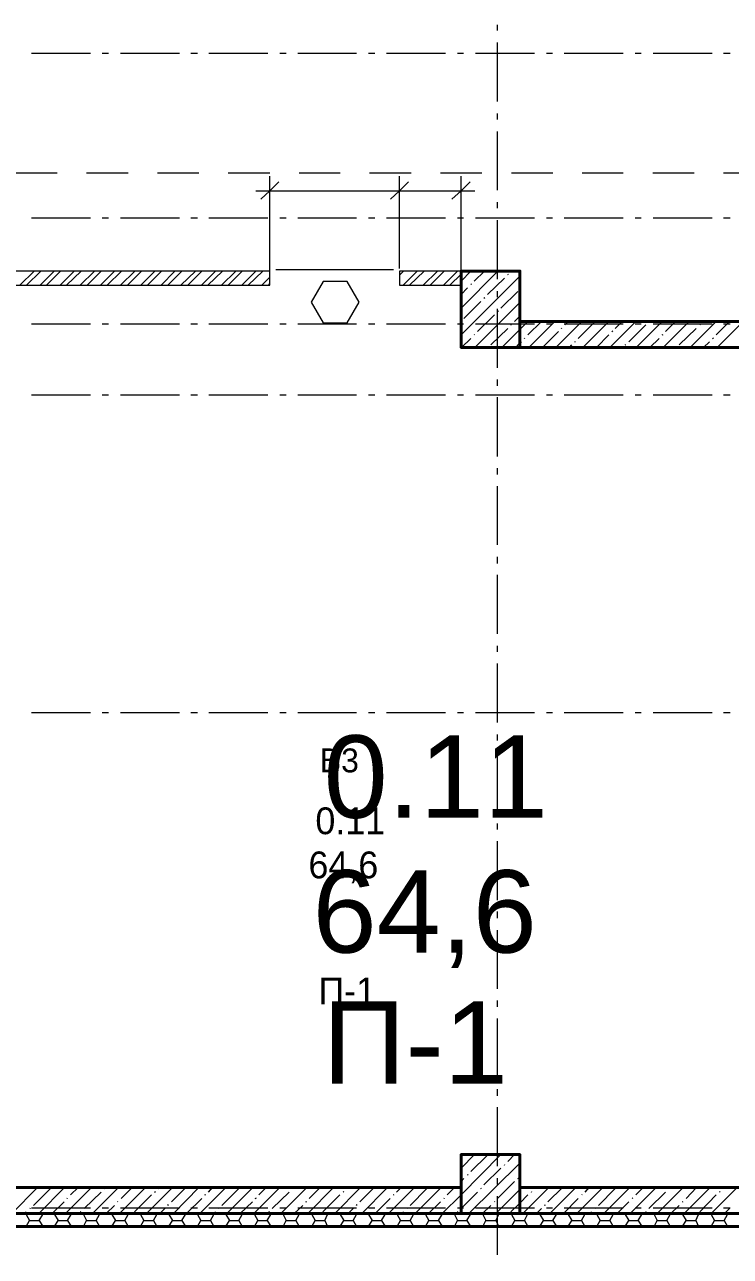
# Model space of a CAD drawing. Header units: millimetres. Extents: x -249154 to 415037, y -45458 to 354837.
# Drawn here: x -153425 to -147437, y 4701 to 15160 of the extents above; entities that cross this region are included whole.
import ezdxf

# ---------------------------------------------------------------- set-up
doc = ezdxf.new("R2010")
doc.units = ezdxf.units.MM
doc.layers.add('PDF _Текст', color=7, linetype='Continuous')
doc.styles.get("Standard").update_dxf_attribs({"font": 'arial.ttf'})

msp = doc.modelspace()

# ---------------------------------------------------------------- linework, layer by layer
at = {"lineweight": 9}
for points in [[(-149413, 15110), (-149413, 15160)], [(-149413, 14508), (-149413, 15008)], [(-153366, 14919), (-152866, 14919)], [(-152768, 14919), (-152713, 14919)], [(-152612, 14919), (-152112, 14919)], [(-152014, 14919), (-151959, 14919)], [(-151862, 14919), (-151362, 14919)], [(-151260, 14919), (-151205, 14919)], [(-151108, 14919), (-150608, 14919)], [(-150506, 14919), (-150455, 14919)], [(-150354, 14919), (-149854, 14919)], [(-149752, 14919), (-149701, 14919)], [(-149600, 14919), (-149100, 14919)], [(-148998, 14919), (-148947, 14919)], [(-148846, 14919), (-148346, 14919)], [(-148244, 14919), (-148193, 14919)], [(-148091, 14919), (-147592, 14919)], [(-147494, 14919), (-147439, 14919)], [(-149413, 14356), (-149413, 14406)], [(-149413, 13754), (-149413, 14254)], [(-153497, 13902), (-153150, 13902)], [(-152900, 13902), (-152548, 13902)], [(-152298, 13902), (-151947, 13902)], [(-151697, 13902), (-151345, 13902)], [(-151345, 13068), (-151345, 13750), (-151345, 13873)], [(-151095, 13902), (-150748, 13902)], [(-150498, 13902), (-150146, 13902)], [(-150244, 13089), (-150244, 13750), (-150244, 13873)], [(-149896, 13902), (-149545, 13902)], [(-149722, 13068), (-149722, 13750), (-149722, 13873)], [(-149295, 13902), (-148943, 13902)], [(-148693, 13902), (-148346, 13902)], [(-148096, 13902), (-147744, 13902)], [(-147494, 13902), (-147143, 13902)], [(-151464, 13750), (-150244, 13750), (-149604, 13750)], [(-149413, 13601), (-149413, 13652)], [(-153366, 13521), (-152866, 13521)], [(-152768, 13521), (-152713, 13521)], [(-152612, 13521), (-152112, 13521)], [(-152014, 13521), (-151959, 13521)], [(-151862, 13521), (-151362, 13521)], [(-151260, 13521), (-151205, 13521)], [(-151108, 13521), (-150608, 13521)], [(-150506, 13521), (-150455, 13521)], [(-150354, 13521), (-149854, 13521)], [(-149752, 13521), (-149701, 13521)], [(-149600, 13521), (-149100, 13521)], [(-149413, 13000), (-149413, 13500)], [(-148998, 13521), (-148947, 13521)], [(-148846, 13521), (-148346, 13521)], [(-148244, 13521), (-148193, 13521)], [(-148091, 13521), (-147592, 13521)], [(-147494, 13521), (-147439, 13521)], [(-151294, 13080), (-150294, 13080)], [(-153467, 12949), (-153345, 13068)], [(-153408, 12949), (-153289, 13068)], [(-153294, 12949), (-153175, 13068)], [(-153239, 12949), (-153120, 13068)], [(-153124, 12949), (-153006, 13068)], [(-153069, 12949), (-152946, 13068)], [(-152955, 12949), (-152832, 13068)], [(-152895, 12949), (-152777, 13068)], [(-152781, 12949), (-152662, 13068)], [(-152726, 12949), (-152603, 13068)], [(-152612, 12949), (-152489, 13068)], [(-152552, 12949), (-152434, 13068)], [(-152438, 12949), (-152319, 13068)], [(-152383, 12949), (-152264, 13068)], [(-152268, 12949), (-152150, 13068)], [(-152209, 12949), (-152091, 13068)], [(-152099, 12949), (-151976, 13068)], [(-152040, 12949), (-151921, 13068)], [(-151925, 12949), (-151807, 13068)], [(-151870, 12949), (-151747, 13068)], [(-151756, 12949), (-151633, 13068)], [(-151697, 12949), (-151578, 13068)], [(-151582, 12949), (-151464, 13068)], [(-151527, 12949), (-151404, 13068)], [(-151413, 12949), (-151345, 13017)], [(-150244, 13034), (-150210, 13068)], [(-150214, 12949), (-150095, 13068)], [(-150159, 12949), (-150036, 13068)], [(-150044, 12949), (-149922, 13068)], [(-149985, 12949), (-149866, 13068)], [(-149871, 12949), (-149752, 13068)], [(-149816, 12949), (-149722, 13042)], [(-149722, 12983), (-149638, 13068)], [(-149722, 12754), (-149409, 13068)], [(-149722, 12525), (-149223, 13025)], [(-149612, 12983), (-149523, 13068)], [(-149498, 12869), (-149354, 13008)], [(-149324, 13038), (-149320, 13042)], [(-149299, 13068), (-149295, 13068)], [(-151353, 12949), (-151345, 12962)], [(-149722, 12869), (-149667, 12924)], [(-149638, 12953), (-149633, 12958)], [(-149413, 12847), (-149413, 12898)], [(-149384, 12754), (-149240, 12894)], [(-149697, 12665), (-149553, 12809)], [(-149604, 12420), (-149223, 12801)], [(-149528, 12839), (-149519, 12843)], [(-149583, 12555), (-149439, 12695)], [(-149413, 12246), (-149413, 12746)], [(-149413, 12725), (-149405, 12729)], [(-149269, 12640), (-149223, 12686)], [(-153366, 12619), (-152866, 12619)], [(-152768, 12619), (-152713, 12619)], [(-152612, 12619), (-152112, 12619)], [(-152014, 12619), (-151959, 12619)], [(-151862, 12619), (-151362, 12619)], [(-151260, 12619), (-151205, 12619)], [(-151108, 12619), (-150608, 12619)], [(-150506, 12619), (-150455, 12619)], [(-150354, 12619), (-149854, 12619)], [(-149752, 12619), (-149701, 12619)], [(-149722, 12640), (-149722, 12644)], [(-149600, 12619), (-149100, 12619)], [(-149468, 12441), (-149324, 12580)], [(-149375, 12420), (-149223, 12572), (-149155, 12640)], [(-149299, 12610), (-149295, 12614)], [(-149155, 12525), (-149040, 12640)], [(-149146, 12420), (-148926, 12640)], [(-149032, 12420), (-148896, 12555)], [(-148998, 12619), (-148947, 12619)], [(-148918, 12420), (-148697, 12640)], [(-148871, 12580), (-148867, 12585)], [(-148846, 12619), (-148346, 12619)], [(-148841, 12610), (-148812, 12640)], [(-148727, 12496), (-148583, 12640)], [(-148689, 12420), (-148468, 12640)], [(-148460, 12420), (-148240, 12640)], [(-148443, 12555), (-148435, 12559)], [(-148413, 12580), (-148354, 12640)], [(-148299, 12466), (-148155, 12610)], [(-148244, 12619), (-148193, 12619)], [(-148235, 12420), (-148015, 12640)], [(-148130, 12640), (-148125, 12640)], [(-148091, 12619), (-147592, 12619)], [(-148007, 12420), (-147786, 12640)], [(-147986, 12555), (-147901, 12640)], [(-147871, 12441), (-147727, 12580)], [(-147778, 12420), (-147558, 12640)], [(-147697, 12610), (-147693, 12614)], [(-147672, 12640), (-147672, 12640)], [(-147558, 12525), (-147443, 12640)], [(-147549, 12420), (-147329, 12640)], [(-147494, 12619), (-147439, 12619)], [(-149718, 12420), (-149638, 12496)], [(-149612, 12525), (-149608, 12530)], [(-149261, 12420), (-149223, 12458), (-149210, 12466)], [(-149184, 12496), (-149180, 12500)], [(-148757, 12466), (-148752, 12470)], [(-148574, 12420), (-148468, 12525)], [(-148121, 12420), (-148041, 12496)], [(-148015, 12525), (-148007, 12530)], [(-147664, 12420), (-147613, 12466)], [(-147587, 12496), (-147579, 12500)], [(-148803, 12420), (-148782, 12441)], [(-148329, 12441), (-148324, 12445)], [(-149413, 12093), (-149413, 12148)], [(-153366, 12017), (-152866, 12017)], [(-152768, 12017), (-152713, 12017)], [(-152612, 12017), (-152112, 12017)], [(-152014, 12017), (-151959, 12017)], [(-151862, 12017), (-151362, 12017)], [(-151260, 12017), (-151205, 12017)], [(-151108, 12017), (-150608, 12017)], [(-150506, 12017), (-150455, 12017)], [(-150354, 12017), (-149854, 12017)], [(-149752, 12017), (-149701, 12017)], [(-149600, 12017), (-149100, 12017)], [(-149413, 11492), (-149413, 11996)], [(-148998, 12017), (-148947, 12017)], [(-148846, 12017), (-148346, 12017)], [(-148244, 12017), (-148193, 12017)], [(-148091, 12017), (-147592, 12017)], [(-147494, 12017), (-147439, 12017)], [(-149413, 11339), (-149413, 11394)], [(-149413, 10742), (-149413, 11242)], [(-149413, 10585), (-149413, 10640)], [(-149413, 9988), (-149413, 10488)], [(-149413, 9835), (-149413, 9886)], [(-149413, 9234), (-149413, 9734)], [(-153366, 9319), (-152866, 9319)], [(-152768, 9319), (-152713, 9319)], [(-152612, 9319), (-152112, 9319)], [(-152014, 9319), (-151959, 9319)], [(-151862, 9319), (-151362, 9319)], [(-151260, 9319), (-151205, 9319)], [(-151108, 9319), (-150608, 9319)], [(-150506, 9319), (-150455, 9319)], [(-150354, 9319), (-149854, 9319)], [(-149752, 9319), (-149701, 9319)], [(-149600, 9319), (-149100, 9319)], [(-148998, 9319), (-148947, 9319)], [(-148846, 9319), (-148346, 9319)], [(-148244, 9319), (-148193, 9319)], [(-148091, 9319), (-147592, 9319)], [(-147494, 9319), (-147439, 9319)], [(-149413, 9081), (-149413, 9132)], [(-149413, 8480), (-149413, 8980)], [(-149413, 8327), (-149413, 8378)], [(-149413, 7726), (-149413, 8226)], [(-149413, 7573), (-149413, 7628)], [(-149413, 6972), (-149413, 7471)], [(-149413, 6819), (-149413, 6874)], [(-149413, 6217), (-149413, 6722)], [(-149413, 6065), (-149413, 6120)], [(-149413, 5468), (-149413, 5968)], [(-149883, 5065), (-149722, 5222), (-149384, 5565)], [(-149722, 5451), (-149608, 5565)], [(-149638, 5421), (-149498, 5561)], [(-149324, 5506), (-149269, 5565)], [(-149655, 5065), (-149223, 5493)], [(-149528, 5307), (-149384, 5451)], [(-149354, 5476), (-149350, 5480)], [(-149722, 5336), (-149697, 5362)], [(-149667, 5391), (-149663, 5396)], [(-149413, 5311), (-149413, 5366)], [(-149413, 5192), (-149269, 5336)], [(-149240, 5362), (-149235, 5366)], [(-153535, 5065), (-153315, 5286)], [(-153349, 5133), (-153205, 5277)], [(-153306, 5065), (-153086, 5286)], [(-153078, 5065), (-152857, 5286)], [(-153035, 5222), (-152972, 5286)], [(-152921, 5108), (-152777, 5247)], [(-152849, 5065), (-152629, 5286)], [(-152751, 5277), (-152743, 5281)], [(-152620, 5065), (-152400, 5286)], [(-152607, 5192), (-152514, 5286)], [(-152391, 5065), (-152171, 5286)], [(-152324, 5247), (-152315, 5252)], [(-152294, 5277), (-152285, 5286)], [(-152180, 5163), (-152057, 5286)], [(-152163, 5065), (-151947, 5286)], [(-151938, 5065), (-151718, 5286)], [(-151866, 5247), (-151832, 5286)], [(-151752, 5133), (-151608, 5277)], [(-151709, 5065), (-151489, 5286)], [(-151481, 5065), (-151260, 5286)], [(-151438, 5222), (-151375, 5286)], [(-151324, 5108), (-151180, 5247)], [(-151252, 5065), (-151031, 5286)], [(-151150, 5277), (-151146, 5281)], [(-151023, 5065), (-150803, 5286)], [(-151010, 5192), (-150917, 5286)], [(-150794, 5065), (-150574, 5286)], [(-150722, 5247), (-150718, 5252)], [(-150697, 5277), (-150688, 5286)], [(-150582, 5163), (-150460, 5286)], [(-150565, 5065), (-150345, 5286)], [(-150337, 5065), (-150116, 5286)], [(-150269, 5247), (-150231, 5286)], [(-150155, 5133), (-150011, 5277)], [(-150112, 5065), (-149892, 5286)], [(-149841, 5222), (-149778, 5286)], [(-149727, 5108), (-149722, 5108), (-149583, 5247)], [(-149553, 5277), (-149549, 5281)], [(-149426, 5065), (-149223, 5269), (-149206, 5286)], [(-149197, 5065), (-148977, 5286)], [(-149125, 5247), (-149121, 5252)], [(-149100, 5277), (-149091, 5286)], [(-148985, 5163), (-148862, 5286)], [(-148968, 5065), (-148748, 5286)], [(-148740, 5065), (-148519, 5286)], [(-148668, 5247), (-148634, 5286)], [(-148557, 5133), (-148413, 5277)], [(-148511, 5065), (-148291, 5286)], [(-148286, 5065), (-148066, 5286)], [(-148240, 5222), (-148176, 5286)], [(-148130, 5108), (-147986, 5247)], [(-148058, 5065), (-147837, 5286)], [(-147956, 5277), (-147952, 5281)], [(-147829, 5065), (-147609, 5286)], [(-147812, 5192), (-147723, 5286)], [(-147600, 5065), (-147380, 5286)], [(-147528, 5247), (-147524, 5252)], [(-147498, 5277), (-147494, 5286)], [(-153192, 5065), (-153090, 5163)], [(-153065, 5192), (-153061, 5197)], [(-152734, 5065), (-152662, 5133)], [(-152637, 5163), (-152633, 5167)], [(-152493, 5078), (-152349, 5222)], [(-152209, 5133), (-152205, 5141)], [(-152052, 5065), (-151921, 5192)], [(-151896, 5222), (-151887, 5226)], [(-151595, 5065), (-151493, 5163)], [(-151468, 5192), (-151459, 5197)], [(-151137, 5065), (-151065, 5133)], [(-151040, 5163), (-151031, 5167)], [(-150896, 5078), (-150752, 5222)], [(-150608, 5133), (-150604, 5141)], [(-150451, 5065), (-150324, 5192)], [(-150294, 5222), (-150290, 5226)], [(-149998, 5065), (-149896, 5163)], [(-149866, 5192), (-149862, 5197)], [(-149540, 5065), (-149468, 5133)], [(-149439, 5163), (-149434, 5167)], [(-149413, 4714), (-149413, 5213)], [(-149299, 5078), (-149223, 5154), (-149155, 5222)], [(-149011, 5133), (-149007, 5141)], [(-148854, 5065), (-148727, 5192)], [(-148697, 5222), (-148693, 5226)], [(-148396, 5065), (-148299, 5163)], [(-148269, 5192), (-148265, 5197)], [(-147943, 5065), (-147871, 5133)], [(-147842, 5163), (-147837, 5167)], [(-147697, 5078), (-147558, 5222)], [(-153421, 5065), (-153408, 5078)], [(-153412, 5057), (-153383, 5006), (-153302, 5006), (-153272, 4955)], [(-153378, 5108), (-153374, 5112)], [(-153366, 5112), (-152866, 5112)], [(-153302, 5006), (-153272, 5057)], [(-153171, 5057), (-153141, 5006), (-153061, 5006), (-153031, 4955)], [(-153061, 5006), (-153031, 5057)], [(-152951, 5078), (-152946, 5082)], [(-152925, 5057), (-152900, 5006), (-152819, 5006), (-152790, 4955)], [(-152819, 5006), (-152790, 5057)], [(-152768, 5112), (-152713, 5112)], [(-152684, 5057), (-152654, 5006), (-152574, 5006), (-152548, 4955)], [(-152612, 5112), (-152112, 5112)], [(-152574, 5006), (-152548, 5057)], [(-152442, 5057), (-152413, 5006), (-152332, 5006), (-152302, 4955)], [(-152332, 5006), (-152302, 5057)], [(-152277, 5065), (-152235, 5108)], [(-152201, 5057), (-152171, 5006), (-152091, 5006), (-152061, 4955)], [(-152091, 5006), (-152061, 5057)], [(-152014, 5112), (-151959, 5112)], [(-151959, 5057), (-151930, 5006), (-151849, 5006), (-151819, 4955)], [(-151862, 5112), (-151362, 5112)], [(-151849, 5006), (-151819, 5057)], [(-151824, 5065), (-151807, 5078)], [(-151781, 5108), (-151777, 5112)], [(-151718, 5057), (-151688, 5006), (-151608, 5006), (-151578, 4955)], [(-151608, 5006), (-151578, 5057)], [(-151476, 5057), (-151447, 5006), (-151366, 5006), (-151336, 4955)], [(-151366, 5006), (-151336, 5057)], [(-151353, 5078), (-151345, 5082)], [(-151260, 5112), (-151205, 5112)], [(-151231, 5057), (-151205, 5006), (-151125, 5006), (-151095, 4955)], [(-151125, 5006), (-151095, 5057)], [(-151108, 5112), (-150608, 5112)], [(-150989, 5057), (-150959, 5006), (-150879, 5006), (-150854, 4955)], [(-150879, 5006), (-150854, 5057)], [(-150748, 5057), (-150718, 5006), (-150637, 5006), (-150608, 4955)], [(-150680, 5065), (-150637, 5108)], [(-150637, 5006), (-150608, 5057)], [(-150506, 5112), (-150455, 5112)], [(-150506, 5057), (-150477, 5006), (-150396, 5006), (-150366, 4955)], [(-150396, 5006), (-150366, 5057)], [(-150354, 5112), (-149854, 5112)], [(-150265, 5057), (-150235, 5006), (-150155, 5006), (-150125, 4955)], [(-150227, 5065), (-150210, 5078)], [(-150180, 5108), (-150176, 5112)], [(-150155, 5006), (-150125, 5057)], [(-150023, 5057), (-149994, 5006), (-149913, 5006), (-149883, 4955)], [(-149913, 5006), (-149883, 5057)], [(-149778, 5057), (-149752, 5006), (-149672, 5006), (-149642, 4955)], [(-149752, 5112), (-149701, 5112)], [(-149752, 5078), (-149748, 5082)], [(-149672, 5006), (-149642, 5057)], [(-149600, 5112), (-149100, 5112)], [(-149536, 5057), (-149511, 5006), (-149426, 5006), (-149400, 4955)], [(-149426, 5006), (-149400, 5057)], [(-149295, 5057), (-149265, 5006), (-149184, 5006), (-149155, 4955)], [(-149184, 5006), (-149159, 5057)], [(-149083, 5065), (-149040, 5108)], [(-149053, 5057), (-149023, 5006), (-148943, 5006), (-148913, 4955)], [(-148998, 5112), (-148947, 5112)], [(-148943, 5006), (-148913, 5057)], [(-148846, 5112), (-148346, 5112)], [(-148812, 5057), (-148782, 5006), (-148701, 5006), (-148672, 4955)], [(-148701, 5006), (-148672, 5057)], [(-148625, 5065), (-148613, 5078)], [(-148583, 5108), (-148579, 5112)], [(-148570, 5057), (-148541, 5006), (-148460, 5006), (-148430, 4955)], [(-148460, 5006), (-148430, 5057)], [(-148329, 5057), (-148299, 5006), (-148219, 5006), (-148189, 4955)], [(-148244, 5112), (-148193, 5112)], [(-148219, 5006), (-148189, 5057)], [(-148155, 5078), (-148151, 5082)], [(-148091, 5112), (-147592, 5112)], [(-148083, 5057), (-148058, 5006), (-147977, 5006), (-147947, 4955)], [(-147977, 5006), (-147947, 5057)], [(-147842, 5057), (-147812, 5006), (-147731, 5006), (-147706, 4955)], [(-147731, 5006), (-147706, 5057)], [(-147600, 5057), (-147570, 5006), (-147490, 5006), (-147460, 4955)], [(-147494, 5112), (-147439, 5112)], [(-147490, 5006), (-147460, 5057)], [(-147486, 5065), (-147443, 5108)], [(-154268, 1409), (-154268, 4955), (-145262, 4955)], [(-153412, 4955), (-153383, 5006)], [(-153171, 4955), (-153141, 5006)], [(-152925, 4955), (-152900, 5006)], [(-152684, 4955), (-152654, 5006)], [(-152442, 4955), (-152413, 5006)], [(-152201, 4955), (-152171, 5006)], [(-151959, 4955), (-151930, 5006)], [(-151718, 4955), (-151688, 5006)], [(-151476, 4955), (-151447, 5006)], [(-151231, 4955), (-151205, 5006)], [(-150989, 4955), (-150959, 5006)], [(-150748, 4955), (-150718, 5006)], [(-150506, 4955), (-150477, 5006)], [(-150265, 4955), (-150235, 5006)], [(-150023, 4955), (-149994, 5006)], [(-149778, 4955), (-149752, 5006)], [(-149536, 4955), (-149511, 5006)], [(-149295, 4955), (-149265, 5006)], [(-149053, 4955), (-149023, 5006)], [(-148812, 4955), (-148782, 5006)], [(-148570, 4955), (-148541, 5006)], [(-148329, 4955), (-148299, 5006)], [(-148083, 4955), (-148058, 5006)], [(-147842, 4955), (-147812, 5006)], [(-147600, 4955), (-147570, 5006)]]:
    msp.add_lwpolyline(points, dxfattribs=at)
at = {"lineweight": 18}
for points in [[(-151269, 13826), (-151345, 13750), (-151421, 13678)], [(-150167, 13826), (-150244, 13750), (-150320, 13678)], [(-149646, 13826), (-149722, 13750), (-149799, 13678)]]:
    msp.add_lwpolyline(points, dxfattribs=at)
at = {"lineweight": 9}
for points in [[(-154094, 12949), (-151345, 12949), (-151345, 13068), (-154094, 13068)], [(-150892, 12979), (-150993, 12805), (-150892, 12627), (-150688, 12627), (-150587, 12805), (-150688, 12979)], [(-150244, 12949), (-149722, 12949), (-149722, 13068), (-150244, 13068)]]:
    msp.add_lwpolyline(points, close=True, dxfattribs=at)
at = {"lineweight": 40}
for points in [[(-149223, 12420), (-149223, 13068), (-149722, 13068), (-149722, 12420)], [(-149223, 12420), (-145872, 12420), (-145872, 12640), (-149223, 12640)], [(-149223, 5065), (-149223, 5565), (-149722, 5565), (-149722, 5065)], [(-154094, 5065), (-149722, 5065), (-149722, 5286), (-154094, 5286)], [(-149223, 5065), (-145872, 5065), (-145872, 5286), (-149223, 5286)]]:
    msp.add_lwpolyline(points, close=True, dxfattribs=at)
msp.add_lwpolyline([(-145262, 5057), (-145262, 4955), (-154268, 4955), (-154268, 1409), (-154268, 1308)], dxfattribs=at)

# ---------------------------------------------------------------- texts
at = {"char_height": 700, "attachment_point": 4}
for s, insert in [('0.11', (-150888, 8770)), ('64,6', (-150982, 7565)), ('П-1', (-150897, 6516))]:
    msp.add_mtext(s, dxfattribs=dict(at, insert=insert))
at = {"layer": 'PDF _Текст', "color": 1, "insert": (-150920, 8911), "char_height": 202.5, "attachment_point": 4, "style": ''}
msp.add_mtext('В3', dxfattribs=at)
at = {"layer": 'PDF _Текст', "char_height": 227.7, "attachment_point": 4, "style": ''}
for s, insert in [('0.11', (-150958, 8398)), ('64,6', (-151017, 8004)), ('П-1', (-150933, 6955))]:
    msp.add_mtext(s, dxfattribs=dict(at, insert=insert))

doc.saveas('drawing.dxf')
